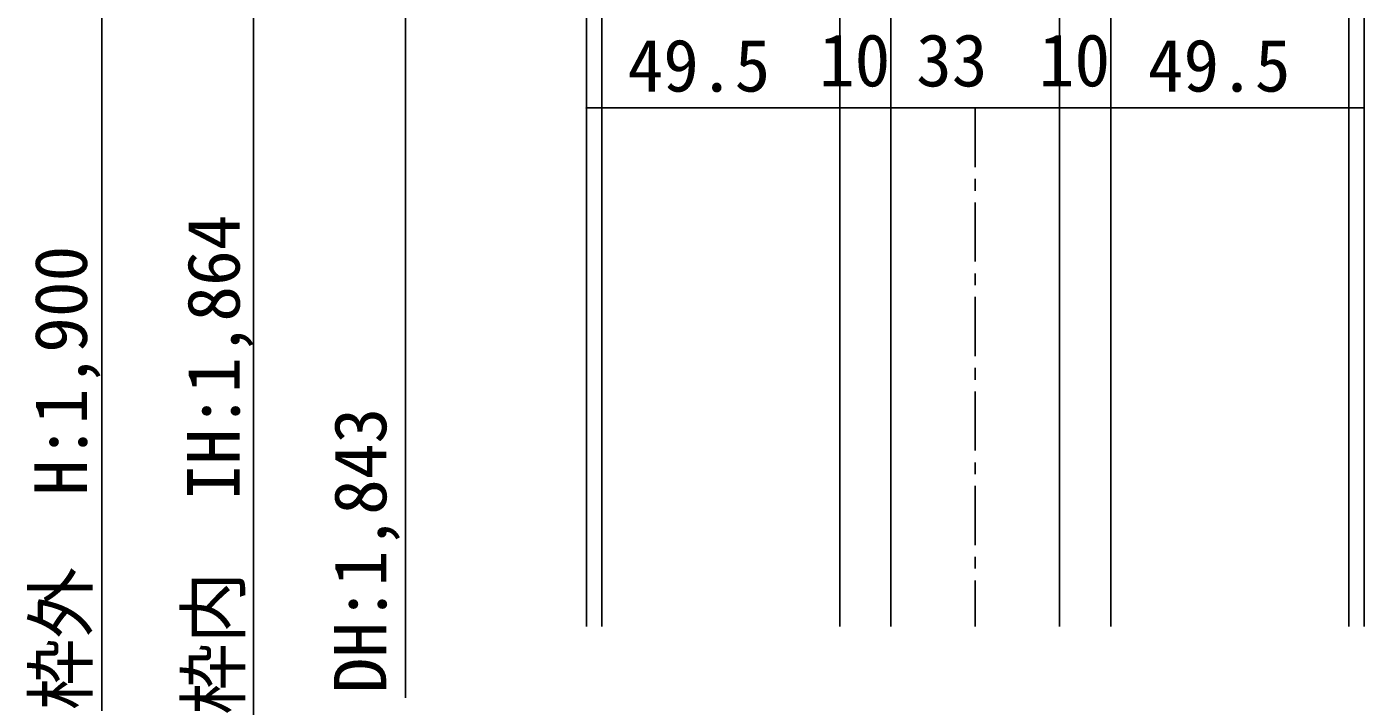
# Model space of a CAD drawing. Units: millimetres, scale not verified. Extents: x -800 to 800, y -554 to 554.
# Drawn here: x -606.7 to -345.2, y 173.1 to 302.7 of the extents above; entities that cross this region are included whole.
import ezdxf
from ezdxf.enums import TextEntityAlignment as Align

# ---------------------------------------------------------------- set-up
doc = ezdxf.new("R2010")
doc.units = ezdxf.units.MM
doc.header["$LTSCALE"] = 4
doc.linetypes.add('USER11', pattern=[4.619272, 2.886781, -0.577497, 0.577497, -0.577497])
doc.layers.add('2-0', color=7, linetype='Continuous', lineweight=25)
doc.styles.add('ＭＳ ゴシック', font='')
doc.styles.get('ＭＳ ゴシック').set_extended_font_data('MS Gothic')

msp = doc.modelspace()

# ---------------------------------------------------------------- linework, layer by layer
at = {"layer": '2-0'}
for p, q in [((-592.027, 444.201), (-592.027, 185.393)), ((-562.341, 444.201), (-562.341, 185.393)), ((-497.286, 185.392), (-497.286, 444.2)), ((-494.283, 185.392), (-494.283, 444.2)), ((-348.293, 185.392), (-348.293, 444.2)), ((-345.29, 185.392), (-345.29, 444.2)), ((-532.654, 408.202), (-532.654, 185.392)), ((-447.787, 408.202), (-447.787, 185.392)), ((-394.789, 408.202), (-394.789, 185.392)), ((-437.788, 185.392), (-437.788, 399.902)), ((-404.788, 399.902), (-404.788, 185.392)), ((-497.286, 286.77), (-345.29, 286.77)), ((-497.246, 286.774), (-497.246, 286.77)), ((-447.747, 286.774), (-447.747, 286.77)), ((-437.752, 286.774), (-437.752, 286.77)), ((-404.748, 286.774), (-404.748, 286.77)), ((-394.749, 286.774), (-394.749, 286.77)), ((-345.25, 286.774), (-345.249, 286.77)), ((-592.027, 185.392), (-592.027, 11.798)), ((-562.341, 185.392), (-562.341, 11.798)), ((-532.654, 185.392), (-532.654, 11.798))]:
    msp.add_line(p, q, dxfattribs=at)
at = {"layer": '2-0', "linetype": 'USER11'}
msp.add_line((-421.288, 286.77), (-421.288, 185.392), dxfattribs=at)
at = {"layer": '2-0'}
for centre, radius, start, end in [((-497.287, 286.77), 0.0397, 177.09099, 182.90901), ((-497.288, 286.771), 0.0391, 160.28316, 166.07248), ((-497.286, 286.77), 0.0409, 166.07827, 171.7669), ((-497.283, 286.77), 0.0434, 171.77213, 177.32017), ((-497.291, 286.77), 0.0352, 183.12524, 189.17985), ((-497.29, 286.77), 0.0365, 189.18109, 195.01795), ((-497.289, 286.77), 0.0379, 195.01719, 200.64968), ((-497.289, 286.771), 0.0378, 154.4285, 160.27717), ((-497.288, 286.771), 0.0393, 200.64748, 206.10284), ((-497.289, 286.771), 0.037, 148.5546, 154.42267), ((-497.286, 286.771), 0.0406, 206.09971, 211.4145), ((-497.29, 286.772), 0.0367, 142.69789, 148.54925), ((-497.286, 286.772), 0.0415, 211.41085, 216.62717), ((-497.29, 286.772), 0.0367, 136.8889, 142.69323), ((-497.285, 286.772), 0.0422, 216.62333, 221.78573), ((-497.285, 286.772), 0.0424, 221.78199, 226.93509), ((-497.289, 286.771), 0.0371, 131.15128, 136.88506), ((-497.289, 286.771), 0.0377, 125.50155, 131.14826), ((-497.285, 286.772), 0.0424, 226.93169, 232.11811), ((-497.285, 286.772), 0.042, 232.11532, 237.37364), ((-497.288, 286.77), 0.0386, 119.94975, 125.49928), ((-497.288, 286.769), 0.0397, 114.50051, 119.9481), ((-497.285, 286.772), 0.0414, 237.37172, 242.73431), ((-497.286, 286.771), 0.0407, 242.73359, 248.22413), ((-497.287, 286.768), 0.041, 109.15447, 114.49934), ((-497.287, 286.767), 0.0424, 103.90968, 109.15362), ((-497.286, 286.77), 0.0401, 248.2249, 253.85572), ((-497.287, 286.765), 0.044, 98.76295, 103.909), ((-497.286, 286.77), 0.0396, 253.85826, 259.6277), ((-497.286, 286.763), 0.0458, 93.71097, 98.76233), ((-497.286, 286.77), 0.0394, 259.63214, 265.52261), ((-497.286, 286.762), 0.0476, 88.75108, 93.71589), ((-497.286, 286.77), 0.0396, 265.52638, 271.50042), ((-497.286, 286.762), 0.0467, 83.77532, 88.78032), ((-497.286, 286.77), 0.0394, 271.49391, 277.43308), ((-497.286, 286.764), 0.0449, 78.67636, 83.7747), ((-497.286, 286.77), 0.0394, 277.43846, 283.27166), ((-497.286, 286.766), 0.0432, 73.48114, 78.67573), ((-497.286, 286.77), 0.0398, 283.27514, 288.97644), ((-497.285, 286.767), 0.0417, 68.18632, 73.48039), ((-497.286, 286.771), 0.0404, 288.97807, 294.53802), ((-497.285, 286.769), 0.0403, 62.7892, 68.18533), ((-497.287, 286.771), 0.0411, 294.53801, 299.96226), ((-497.284, 286.77), 0.0392, 57.28893, 62.78781), ((-497.287, 286.772), 0.0417, 299.9609, 305.26779), ((-497.284, 286.77), 0.0382, 51.68797, 57.28699), ((-497.287, 286.772), 0.0422, 305.2654, 310.48328), ((-497.283, 286.771), 0.0374, 45.99345, 51.68534), ((-497.287, 286.772), 0.0425, 310.48015, 315.64479), ((-497.283, 286.771), 0.0369, 40.21848, 45.99003), ((-497.287, 286.772), 0.0424, 315.64119, 320.79344), ((-497.283, 286.772), 0.0367, 34.38299, 40.21422), ((-497.287, 286.772), 0.0419, 320.78962, 325.97335), ((-497.283, 286.772), 0.0368, 28.51407, 34.37797), ((-497.286, 286.772), 0.0411, 325.96957, 331.22965), ((-497.283, 286.771), 0.0373, 22.64526, 28.50844), ((-497.285, 286.771), 0.04, 331.22621, 336.60629), ((-497.284, 286.771), 0.0384, 16.81517, 22.63931), ((-497.284, 286.771), 0.0386, 336.60357, 342.14341), ((-497.286, 286.77), 0.0399, 11.06512, 16.80923), ((-497.283, 286.77), 0.0372, 342.14186, 347.87389), ((-497.288, 286.77), 0.042, 5.43643, 11.05956), ((-497.282, 286.77), 0.0359, 347.87405, 353.81917), ((-497.28, 286.77), 0.0347, 353.8216, 359.98446), ((-447.788, 286.77), 0.0397, 177.09099, 182.90901), ((-447.789, 286.771), 0.0391, 160.28316, 166.07248), ((-447.787, 286.77), 0.0409, 166.07827, 171.7669), ((-447.784, 286.77), 0.0434, 171.77213, 177.32017), ((-447.792, 286.77), 0.0352, 183.12524, 189.17985), ((-447.791, 286.77), 0.0365, 189.18109, 195.01795), ((-447.79, 286.77), 0.0379, 195.01719, 200.64968), ((-447.79, 286.771), 0.0378, 154.4285, 160.27717), ((-447.788, 286.771), 0.0393, 200.64748, 206.10284), ((-447.79, 286.771), 0.037, 148.5546, 154.42267), ((-447.787, 286.771), 0.0406, 206.09971, 211.4145), ((-447.791, 286.772), 0.0367, 142.69789, 148.54925), ((-447.787, 286.772), 0.0415, 211.41085, 216.62717), ((-447.791, 286.772), 0.0367, 136.8889, 142.69323), ((-447.786, 286.772), 0.0422, 216.62333, 221.78573), ((-447.786, 286.772), 0.0424, 221.78199, 226.93509), ((-447.79, 286.771), 0.0371, 131.15128, 136.88506), ((-447.79, 286.771), 0.0377, 125.50155, 131.14826), ((-447.786, 286.772), 0.0424, 226.93169, 232.11811), ((-447.786, 286.772), 0.042, 232.11532, 237.37364), ((-447.789, 286.77), 0.0386, 119.94975, 125.49928), ((-447.789, 286.769), 0.0397, 114.50051, 119.9481), ((-447.786, 286.772), 0.0414, 237.37172, 242.73431), ((-447.787, 286.771), 0.0407, 242.73359, 248.22413), ((-447.788, 286.768), 0.041, 109.15447, 114.49934), ((-447.788, 286.767), 0.0424, 103.90968, 109.15362), ((-447.787, 286.77), 0.0401, 248.2249, 253.85572), ((-447.788, 286.765), 0.044, 98.76295, 103.909), ((-447.787, 286.77), 0.0396, 253.85826, 259.6277), ((-447.787, 286.763), 0.0458, 93.71097, 98.76233), ((-447.787, 286.77), 0.0394, 259.63214, 265.52261), ((-447.787, 286.762), 0.0476, 88.75108, 93.71589), ((-447.787, 286.77), 0.0396, 265.52638, 271.50042), ((-447.787, 286.762), 0.0467, 83.77532, 88.78032), ((-447.787, 286.77), 0.0394, 271.49391, 277.43308), ((-447.787, 286.764), 0.0449, 78.67636, 83.7747), ((-447.787, 286.77), 0.0394, 277.43846, 283.27166), ((-447.787, 286.766), 0.0432, 73.48114, 78.67573), ((-447.787, 286.77), 0.0398, 283.27514, 288.97644), ((-447.786, 286.767), 0.0417, 68.18632, 73.48039), ((-447.787, 286.771), 0.0404, 288.97807, 294.53802), ((-447.786, 286.769), 0.0403, 62.7892, 68.18533), ((-447.788, 286.771), 0.0411, 294.53801, 299.96226), ((-447.785, 286.77), 0.0392, 57.28893, 62.78781), ((-447.788, 286.772), 0.0417, 299.9609, 305.26779), ((-447.785, 286.77), 0.0382, 51.68797, 57.28699), ((-447.788, 286.772), 0.0422, 305.2654, 310.48328), ((-447.784, 286.771), 0.0374, 45.99345, 51.68534), ((-447.788, 286.772), 0.0425, 310.48015, 315.64479), ((-447.784, 286.771), 0.0369, 40.21848, 45.99003), ((-447.788, 286.772), 0.0424, 315.64119, 320.79344), ((-447.784, 286.772), 0.0367, 34.38299, 40.21422), ((-447.788, 286.772), 0.0419, 320.78962, 325.97335), ((-447.784, 286.772), 0.0368, 28.51407, 34.37797), ((-447.787, 286.772), 0.0411, 325.96957, 331.22965), ((-447.784, 286.771), 0.0373, 22.64526, 28.50844), ((-447.786, 286.771), 0.04, 331.22621, 336.60629), ((-447.785, 286.771), 0.0384, 16.81517, 22.63931), ((-447.785, 286.771), 0.0386, 336.60357, 342.14341), ((-447.787, 286.77), 0.0399, 11.06512, 16.80923), ((-447.784, 286.77), 0.0372, 342.14186, 347.87389), ((-447.789, 286.77), 0.042, 5.43643, 11.05956), ((-447.781, 286.77), 0.0347, 353.8216, 359.98446), ((-447.782, 286.77), 0.0359, 347.87405, 353.81917), ((-437.772, 286.77), 0.0525, 177.80327, 182.19673), ((-437.774, 286.771), 0.0506, 169.13743, 173.70347), ((-437.768, 286.77), 0.056, 173.7017, 177.99043), ((-437.779, 286.77), 0.0454, 182.34444, 187.03101), ((-437.779, 286.77), 0.0449, 187.02793, 191.7327), ((-437.778, 286.771), 0.0458, 164.2802, 169.13841), ((-437.78, 286.769), 0.0441, 191.72948, 196.48868), ((-437.782, 286.773), 0.0417, 159.12192, 164.27997), ((-437.781, 286.769), 0.0429, 196.48547, 201.33619), ((-437.785, 286.774), 0.0382, 153.66518, 159.12001), ((-437.782, 286.769), 0.0415, 201.33322, 206.31186), ((-437.788, 286.775), 0.0354, 147.927, 153.66116), ((-437.784, 286.768), 0.0399, 206.3094, 211.44981), ((-437.79, 286.776), 0.0333, 141.94197, 147.92058), ((-437.785, 286.767), 0.0382, 211.44821, 216.77907), ((-437.791, 286.777), 0.0318, 135.76376, 141.93318), ((-437.787, 286.766), 0.0366, 216.77876, 222.32032), ((-437.788, 286.765), 0.0352, 222.32178, 228.08206), ((-437.791, 286.778), 0.031, 129.46372, 135.75301), ((-437.791, 286.778), 0.031, 123.12621, 129.45184), ((-437.788, 286.764), 0.034, 228.08571, 234.05647), ((-437.791, 286.777), 0.0316, 116.8411, 123.11432), ((-437.789, 286.764), 0.0332, 234.06257, 240.2161), ((-437.791, 286.776), 0.033, 110.69479, 116.8303), ((-437.789, 286.763), 0.0329, 240.22458, 246.51229), ((-437.79, 286.774), 0.0351, 104.76211, 110.68596), ((-437.789, 286.764), 0.0333, 246.52266, 252.87676), ((-437.789, 286.771), 0.0381, 99.10085, 104.75574), ((-437.789, 286.765), 0.0343, 252.88811, 259.22689), ((-437.788, 286.767), 0.042, 93.74954, 99.09699), ((-437.788, 286.766), 0.0361, 259.23803, 265.47406), ((-437.788, 286.763), 0.0465, 88.72265, 93.76304), ((-437.788, 286.769), 0.0387, 265.46974, 271.53452), ((-437.788, 286.765), 0.0443, 83.61791, 88.80291), ((-437.788, 286.768), 0.0374, 271.46788, 277.62057), ((-437.787, 286.769), 0.0399, 78.11041, 83.61522), ((-437.788, 286.765), 0.0351, 277.63115, 283.92947), ((-437.787, 286.773), 0.0365, 72.30994, 78.10531), ((-437.787, 286.764), 0.0337, 283.94087, 290.2981), ((-437.786, 286.775), 0.0339, 66.26433, 72.30231), ((-437.787, 286.763), 0.033, 290.3091, 296.63951), ((-437.785, 286.777), 0.0322, 60.03995, 66.25443), ((-437.787, 286.763), 0.033, 296.64903, 302.87699), ((-437.785, 286.777), 0.0312, 53.71797, 60.02847), ((-437.787, 286.764), 0.0335, 302.88432, 308.95123), ((-437.785, 286.778), 0.0309, 47.38751, 53.70594), ((-437.788, 286.765), 0.0345, 308.95609, 314.8238), ((-437.785, 286.777), 0.0313, 41.13692, 47.37608), ((-437.789, 286.766), 0.0359, 314.82631, 320.47715), ((-437.786, 286.777), 0.0325, 35.0452, 41.12707), ((-437.79, 286.767), 0.0374, 320.47767, 325.91201), ((-437.792, 286.768), 0.0391, 325.91101, 331.14349), ((-437.787, 286.776), 0.0342, 29.17566, 35.03757), ((-437.789, 286.774), 0.0367, 23.57274, 29.17045), ((-437.793, 286.768), 0.0407, 331.14142, 336.19697), ((-437.792, 286.773), 0.0398, 18.26218, 23.56982), ((-437.796, 286.772), 0.0436, 13.25342, 18.26117), ((-437.796, 286.769), 0.0435, 341.10133, 345.90166), ((-437.794, 286.769), 0.0422, 336.19421, 341.10445), ((-437.797, 286.77), 0.0445, 345.89842, 350.62579), ((-437.8, 286.771), 0.0481, 8.54321, 13.25385), ((-437.798, 286.77), 0.0455, 355.31092, 0.00135), ((-437.805, 286.77), 0.0532, 4.11943, 8.54464), ((-437.797, 286.77), 0.0452, 350.62262, 355.31386), ((-404.789, 286.77), 0.0397, 177.09099, 182.90901), ((-404.788, 286.77), 0.0409, 166.07827, 171.7669), ((-404.785, 286.77), 0.0434, 171.77213, 177.32017), ((-404.793, 286.77), 0.0352, 183.12524, 189.17985), ((-404.792, 286.77), 0.0365, 189.18109, 195.01795), ((-404.791, 286.77), 0.0379, 195.01719, 200.64968), ((-404.791, 286.771), 0.0378, 154.4285, 160.27717), ((-404.789, 286.771), 0.0391, 160.28316, 166.07248), ((-404.789, 286.771), 0.0393, 200.64748, 206.10284), ((-404.791, 286.771), 0.037, 148.5546, 154.42267), ((-404.788, 286.771), 0.0406, 206.09971, 211.4145), ((-404.792, 286.772), 0.0367, 142.69789, 148.54925), ((-404.787, 286.772), 0.0415, 211.41085, 216.62717), ((-404.792, 286.772), 0.0367, 136.8889, 142.69323), ((-404.787, 286.772), 0.0422, 216.62333, 221.78573), ((-404.787, 286.772), 0.0424, 221.78199, 226.93509), ((-404.791, 286.771), 0.0371, 131.15128, 136.88506), ((-404.791, 286.771), 0.0377, 125.50155, 131.14826), ((-404.787, 286.772), 0.0424, 226.93169, 232.11811), ((-404.787, 286.772), 0.042, 232.11532, 237.37364), ((-404.79, 286.77), 0.0386, 119.94975, 125.49928), ((-404.79, 286.769), 0.0397, 114.50051, 119.9481), ((-404.787, 286.772), 0.0414, 237.37172, 242.73431), ((-404.788, 286.771), 0.0407, 242.73359, 248.22413), ((-404.789, 286.768), 0.041, 109.15447, 114.49934), ((-404.789, 286.767), 0.0424, 103.90968, 109.15362), ((-404.788, 286.77), 0.0401, 248.2249, 253.85572), ((-404.788, 286.765), 0.044, 98.76295, 103.909), ((-404.788, 286.77), 0.0396, 253.85826, 259.6277), ((-404.788, 286.763), 0.0458, 93.71097, 98.76233), ((-404.788, 286.77), 0.0394, 259.63214, 265.52261), ((-404.788, 286.762), 0.0476, 88.75108, 93.71589), ((-404.788, 286.77), 0.0396, 265.52638, 271.50042), ((-404.788, 286.762), 0.0467, 83.77532, 88.78032), ((-404.788, 286.77), 0.0394, 271.49391, 277.43308), ((-404.788, 286.764), 0.0449, 78.67636, 83.7747), ((-404.788, 286.77), 0.0394, 277.43846, 283.27166), ((-404.788, 286.766), 0.0432, 73.48114, 78.67573), ((-404.788, 286.77), 0.0398, 283.27514, 288.97644), ((-404.787, 286.767), 0.0417, 68.18632, 73.48039), ((-404.788, 286.771), 0.0404, 288.97807, 294.53802), ((-404.787, 286.769), 0.0403, 62.7892, 68.18533), ((-404.789, 286.771), 0.0411, 294.53801, 299.96226), ((-404.786, 286.77), 0.0392, 57.28893, 62.78781), ((-404.789, 286.772), 0.0417, 299.9609, 305.26779), ((-404.786, 286.77), 0.0382, 51.68797, 57.28699), ((-404.789, 286.772), 0.0422, 305.2654, 310.48328), ((-404.785, 286.771), 0.0374, 45.99345, 51.68534), ((-404.789, 286.772), 0.0425, 310.48015, 315.64479), ((-404.785, 286.771), 0.0369, 40.21848, 45.99003), ((-404.789, 286.772), 0.0424, 315.64119, 320.79344), ((-404.785, 286.772), 0.0367, 34.38299, 40.21422), ((-404.789, 286.772), 0.0419, 320.78962, 325.97335), ((-404.785, 286.772), 0.0368, 28.51407, 34.37797), ((-404.788, 286.772), 0.0411, 325.96957, 331.22965), ((-404.785, 286.771), 0.0373, 22.64526, 28.50844), ((-404.787, 286.771), 0.04, 331.22621, 336.60629), ((-404.786, 286.771), 0.0384, 16.81517, 22.63931), ((-404.786, 286.771), 0.0386, 336.60357, 342.14341), ((-404.788, 286.77), 0.0399, 11.06512, 16.80923), ((-404.785, 286.77), 0.0372, 342.14186, 347.87389), ((-404.79, 286.77), 0.042, 5.43643, 11.05956), ((-404.782, 286.77), 0.0347, 353.8216, 359.98446), ((-404.783, 286.77), 0.0359, 347.87405, 353.81917), ((-394.79, 286.77), 0.0397, 177.09099, 182.90901), ((-394.789, 286.77), 0.0409, 166.07827, 171.7669), ((-394.786, 286.77), 0.0434, 171.77213, 177.32017), ((-394.794, 286.77), 0.0352, 183.12524, 189.17985), ((-394.793, 286.77), 0.0365, 189.18109, 195.01795), ((-394.792, 286.77), 0.0379, 195.01719, 200.64968), ((-394.792, 286.771), 0.0378, 154.4285, 160.27717), ((-394.79, 286.771), 0.0391, 160.28316, 166.07248), ((-394.79, 286.771), 0.0393, 200.64748, 206.10284), ((-394.792, 286.771), 0.037, 148.5546, 154.42267), ((-394.789, 286.771), 0.0406, 206.09971, 211.4145), ((-394.793, 286.772), 0.0367, 142.69789, 148.54925), ((-394.788, 286.772), 0.0415, 211.41085, 216.62717), ((-394.793, 286.772), 0.0367, 136.8889, 142.69323), ((-394.788, 286.772), 0.0422, 216.62333, 221.78573), ((-394.788, 286.772), 0.0424, 221.78199, 226.93509), ((-394.792, 286.771), 0.0371, 131.15128, 136.88506), ((-394.792, 286.771), 0.0377, 125.50155, 131.14826), ((-394.788, 286.772), 0.0424, 226.93169, 232.11811), ((-394.788, 286.772), 0.042, 232.11532, 237.37364), ((-394.791, 286.77), 0.0386, 119.94975, 125.49928), ((-394.791, 286.769), 0.0397, 114.50051, 119.9481), ((-394.788, 286.772), 0.0414, 237.37172, 242.73431), ((-394.789, 286.771), 0.0407, 242.73359, 248.22413), ((-394.79, 286.768), 0.041, 109.15447, 114.49934), ((-394.79, 286.767), 0.0424, 103.90968, 109.15362), ((-394.789, 286.77), 0.0401, 248.2249, 253.85572), ((-394.789, 286.765), 0.044, 98.76295, 103.909), ((-394.789, 286.77), 0.0396, 253.85826, 259.6277), ((-394.789, 286.763), 0.0458, 93.71097, 98.76233), ((-394.789, 286.77), 0.0394, 259.63214, 265.52261), ((-394.789, 286.762), 0.0476, 88.75108, 93.71589), ((-394.789, 286.77), 0.0396, 265.52638, 271.50042), ((-394.789, 286.762), 0.0467, 83.77532, 88.78032), ((-394.789, 286.77), 0.0394, 271.49391, 277.43308), ((-394.789, 286.764), 0.0449, 78.67636, 83.7747), ((-394.789, 286.77), 0.0394, 277.43846, 283.27166), ((-394.788, 286.766), 0.0432, 73.48114, 78.67573), ((-394.789, 286.77), 0.0398, 283.27514, 288.97644), ((-394.788, 286.767), 0.0417, 68.18632, 73.48039), ((-394.789, 286.771), 0.0404, 288.97807, 294.53802), ((-394.788, 286.769), 0.0403, 62.7892, 68.18533), ((-394.79, 286.771), 0.0411, 294.53801, 299.96226), ((-394.787, 286.77), 0.0392, 57.28893, 62.78781), ((-394.79, 286.772), 0.0417, 299.9609, 305.26779), ((-394.79, 286.772), 0.0422, 305.2654, 310.48328), ((-394.786, 286.77), 0.0382, 51.68797, 57.28699), ((-394.786, 286.771), 0.0374, 45.99345, 51.68534), ((-394.79, 286.772), 0.0425, 310.48015, 315.64479), ((-394.786, 286.771), 0.0369, 40.21848, 45.99003), ((-394.79, 286.772), 0.0424, 315.64119, 320.79344), ((-394.79, 286.772), 0.0419, 320.78962, 325.97335), ((-394.785, 286.772), 0.0367, 34.38299, 40.21422), ((-394.786, 286.772), 0.0368, 28.51407, 34.37797), ((-394.789, 286.772), 0.0411, 325.96957, 331.22965), ((-394.786, 286.771), 0.0373, 22.64526, 28.50844), ((-394.788, 286.771), 0.04, 331.22621, 336.60629), ((-394.787, 286.771), 0.0384, 16.81517, 22.63931), ((-394.787, 286.771), 0.0386, 336.60357, 342.14341), ((-394.786, 286.77), 0.0372, 342.14186, 347.87389), ((-394.788, 286.77), 0.0399, 11.06512, 16.80923), ((-394.791, 286.77), 0.042, 5.43643, 11.05956), ((-394.783, 286.77), 0.0347, 353.8216, 359.98446), ((-394.784, 286.77), 0.0359, 347.87405, 353.81917), ((-345.291, 286.77), 0.0397, 177.09099, 182.90901), ((-345.29, 286.77), 0.0409, 166.07827, 171.7669), ((-345.287, 286.77), 0.0434, 171.77213, 177.32017), ((-345.295, 286.77), 0.0352, 183.12524, 189.17985), ((-345.294, 286.77), 0.0365, 189.18109, 195.01795), ((-345.293, 286.77), 0.0379, 195.01719, 200.64968), ((-345.293, 286.771), 0.0378, 154.4285, 160.27717), ((-345.291, 286.771), 0.0391, 160.28316, 166.07248), ((-345.291, 286.771), 0.0393, 200.64748, 206.10284), ((-345.293, 286.771), 0.037, 148.5546, 154.42267), ((-345.29, 286.771), 0.0406, 206.09971, 211.4145), ((-345.294, 286.772), 0.0367, 142.69789, 148.54925), ((-345.289, 286.772), 0.0415, 211.41085, 216.62717), ((-345.294, 286.772), 0.0367, 136.8889, 142.69323), ((-345.289, 286.772), 0.0422, 216.62333, 221.78573), ((-345.289, 286.772), 0.0424, 221.78199, 226.93509), ((-345.293, 286.771), 0.0371, 131.15128, 136.88506), ((-345.293, 286.771), 0.0377, 125.50155, 131.14826), ((-345.289, 286.772), 0.0424, 226.93169, 232.11811), ((-345.289, 286.772), 0.042, 232.11532, 237.37364), ((-345.292, 286.77), 0.0386, 119.94975, 125.49928), ((-345.292, 286.769), 0.0397, 114.50051, 119.9481), ((-345.289, 286.772), 0.0414, 237.37172, 242.73431), ((-345.29, 286.771), 0.0407, 242.73359, 248.22413), ((-345.291, 286.768), 0.041, 109.15447, 114.49934), ((-345.291, 286.767), 0.0424, 103.90968, 109.15362), ((-345.29, 286.77), 0.0401, 248.2249, 253.85572), ((-345.29, 286.765), 0.044, 98.76295, 103.909), ((-345.29, 286.77), 0.0396, 253.85826, 259.6277), ((-345.29, 286.763), 0.0458, 93.71097, 98.76233), ((-345.29, 286.77), 0.0394, 259.63214, 265.52261), ((-345.29, 286.762), 0.0476, 88.75108, 93.71589), ((-345.29, 286.77), 0.0396, 265.52638, 271.50042), ((-345.29, 286.762), 0.0467, 83.77532, 88.78032), ((-345.29, 286.77), 0.0394, 271.49391, 277.43308), ((-345.29, 286.764), 0.0449, 78.67636, 83.7747), ((-345.29, 286.77), 0.0394, 277.43846, 283.27166), ((-345.289, 286.766), 0.0432, 73.48114, 78.67573), ((-345.29, 286.77), 0.0398, 283.27514, 288.97644), ((-345.289, 286.767), 0.0417, 68.18632, 73.48039), ((-345.29, 286.771), 0.0404, 288.97807, 294.53802), ((-345.291, 286.771), 0.0411, 294.53801, 299.96226), ((-345.288, 286.769), 0.0403, 62.7892, 68.18533), ((-345.288, 286.77), 0.0392, 57.28893, 62.78781), ((-345.291, 286.772), 0.0417, 299.9609, 305.26779), ((-345.291, 286.772), 0.0422, 305.2654, 310.48328), ((-345.287, 286.77), 0.0382, 51.68797, 57.28699), ((-345.287, 286.771), 0.0374, 45.99345, 51.68534), ((-345.291, 286.772), 0.0425, 310.48015, 315.64479), ((-345.287, 286.771), 0.0369, 40.21848, 45.99003), ((-345.291, 286.772), 0.0424, 315.64119, 320.79344), ((-345.291, 286.772), 0.0419, 320.78962, 325.97335), ((-345.286, 286.772), 0.0367, 34.38299, 40.21422), ((-345.287, 286.772), 0.0368, 28.51407, 34.37797), ((-345.29, 286.772), 0.0411, 325.96957, 331.22965), ((-345.287, 286.771), 0.0373, 22.64526, 28.50844), ((-345.289, 286.771), 0.04, 331.22621, 336.60629), ((-345.288, 286.771), 0.0384, 16.81517, 22.63931), ((-345.288, 286.771), 0.0386, 336.60357, 342.14341), ((-345.287, 286.77), 0.0372, 342.14186, 347.87389), ((-345.289, 286.77), 0.0399, 11.06512, 16.80923), ((-345.292, 286.77), 0.042, 5.43643, 11.05956), ((-345.284, 286.77), 0.0347, 353.8216, 359.98446), ((-345.285, 286.77), 0.0359, 347.87405, 353.81917)]:
    msp.add_arc(centre, radius, start, end, dxfattribs=at)

# ---------------------------------------------------------------- texts
at = {"layer": '2-0', "style": 'ＭＳ ゴシック'}
for s, p in [('10', (-451.846, 287.92)), ('33', (-432.847, 287.91)), ('10', (-408.874, 287.92)), ('49.5', (-489.26, 286.897)), ('49.5', (-387.565, 286.897))]:
    msp.add_text(s, height=10.26, dxfattribs=at).set_placement(p, align=Align.BOTTOM_LEFT)
for s, p in [('枠内\u3000IH:1,864', (-561.997, 168.113)), ('枠外  H:1,900', (-591.837, 169.035)), ('DH:1,843', (-533.318, 172.311))]:
    msp.add_text(s, height=10.26, rotation=90, dxfattribs=at).set_placement(p, align=Align.BOTTOM_LEFT)

doc.saveas('drawing.dxf')
